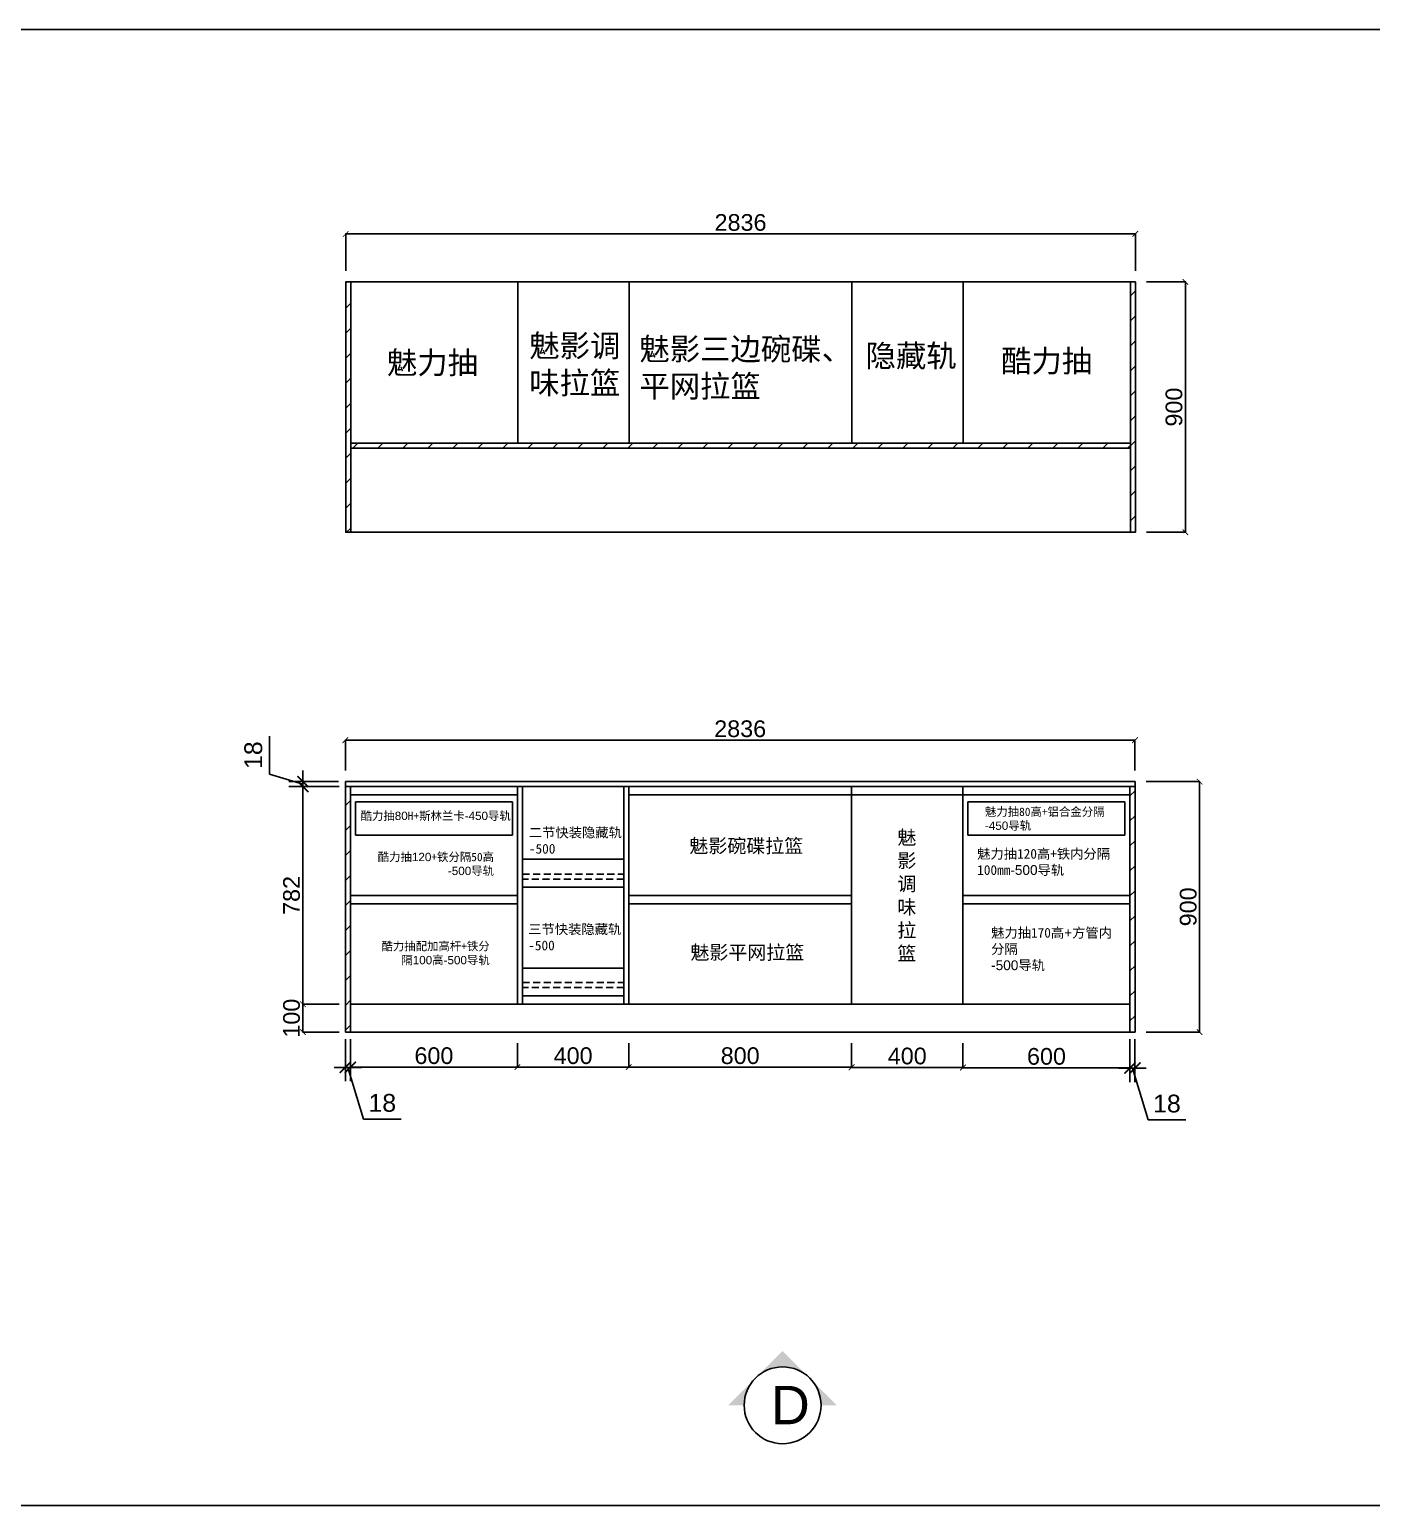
# Model space of a CAD drawing. Header units: millimetres. Extents: x 0 to 1097966, y -63096 to 223085.
# Drawn here: x 1068394 to 1073214, y 207450 to 212754 of the extents above; entities that cross this region are included whole.
import ezdxf

# ---------------------------------------------------------------- set-up
doc = ezdxf.new("R2010")
doc.units = ezdxf.units.MM
doc.linetypes.add('1800', pattern=[200000, 100000, 100000])
doc.linetypes.add('DASHEDX2', pattern=[38.1, 25.4, -12.7])
doc.styles.get("Standard").update_dxf_attribs({"font": 'arial.ttf'})
doc.dimstyles.new('板材标注', dxfattribs={"dimscale": 40, "dimtxt": 1.6, "dimasz": 1, "dimexe": 1.25, "dimexo": 0.625, "dimtad": 1, "dimdec": 0, "dimtxsty": 'Standard', "dimblk": 'ARCHTICK', "dimcen": 2.5, "dimdle": 2, "dimclrd": 5, "dimclre": 5, "dimadec": 0, "dimazin": 0, "dimtfac": 1, "dimtmove": 1, "dimatfit": 3, "dimldrblk": 'DOT', "dimfxl": 1, "dimarcsym": 0})
doc.dimstyles.new('橱柜侧', dxfattribs={"dimtxt": 60, "dimasz": 20, "dimexe": 1.25, "dimexo": 40, "dimgap": 10, "dimtad": 1, "dimdec": 0, "dimtxsty": 'Standard', "dimblk": 'ARCHTICK', "dimcen": 2.5, "dimclrd": 1, "dimclre": 1, "dimadec": 0, "dimazin": 0, "dimtfac": 1, "dimtmove": 0, "dimatfit": 3, "dimfxl": 1, "dimarcsym": 0})
pattern_1 = [(45, (-42938.756, -11480.243), (-44.9012806, 44.9012806), [])]
pattern_2 = [(225, (2081448.285, 411776.44), (44.9012806, -44.9012806), [])]

# ---------------------------------------------------------------- blocks, each defined once
blk = doc.blocks.new('_ArchTick')
at = {"color": 0, "linetype": 'ByBlock', "const_width": 0.15}
blk.add_lwpolyline([(-0.5, -0.5), (0.5, 0.5)], dxfattribs=at)
blk = doc.blocks.new('*D244')
at = {"color": 1, "linetype": '1800', "lineweight": -2, "transparency": 16777216}
for p, q in [((1069546.4, 209111.4), (1069546.4, 209024.5)), ((1070146.4, 209111.4), (1070146.4, 209024.5)), ((1069546.4, 209025.7), (1070146.4, 209025.7))]:
    blk.add_line(p, q, dxfattribs=at)
at = {"layer": 'Defpoints', "color": 0, "linetype": '1800', "lineweight": -2, "transparency": 16777216}
for p in [(1069546.4, 209151.4), (1070146.4, 209151.4), (1070146.4, 209025.7)]:
    blk.add_point(p, dxfattribs=at)
at = {"color": 1, "linetype": '1800', "lineweight": -2, "transparency": 16777216, "xscale": 20, "yscale": 20, "zscale": 20, "rotation": 180}
blk.add_blockref('_ArchTick', (1069546.4, 209025.7), dxfattribs=at)
at = {"color": 1, "linetype": '1800', "lineweight": -2, "transparency": 16777216, "xscale": 20, "yscale": 20, "zscale": 20}
blk.add_blockref('_ArchTick', (1070146.4, 209025.7), dxfattribs=at)
at = {"color": 0, "linetype": '1800', "lineweight": -2, "transparency": 16777216, "insert": (1069846.4, 209066.3), "char_height": 60, "attachment_point": 5}
blk.add_mtext('600', dxfattribs=at)
blk = doc.blocks.new('*D245')
at = {"color": 1, "linetype": '1800', "lineweight": -2, "transparency": 16777216}
for p, q in [((1070146.4, 209111.4), (1070146.4, 209024.5)), ((1070546.4, 209111.4), (1070546.4, 209024.5)), ((1070146.4, 209025.7), (1070546.4, 209025.7))]:
    blk.add_line(p, q, dxfattribs=at)
at = {"layer": 'Defpoints', "color": 0, "linetype": '1800', "lineweight": -2, "transparency": 16777216}
for p in [(1070146.4, 209151.4), (1070546.4, 209151.4), (1070546.4, 209025.7)]:
    blk.add_point(p, dxfattribs=at)
at = {"color": 1, "linetype": '1800', "lineweight": -2, "transparency": 16777216, "xscale": 20, "yscale": 20, "zscale": 20, "rotation": 180}
blk.add_blockref('_ArchTick', (1070146.4, 209025.7), dxfattribs=at)
at = {"color": 1, "linetype": '1800', "lineweight": -2, "transparency": 16777216, "xscale": 20, "yscale": 20, "zscale": 20}
blk.add_blockref('_ArchTick', (1070546.4, 209025.7), dxfattribs=at)
at = {"color": 0, "linetype": '1800', "lineweight": -2, "transparency": 16777216, "insert": (1070346.4, 209066.3), "char_height": 60, "attachment_point": 5}
blk.add_mtext('400', dxfattribs=at)
blk = doc.blocks.new('*D246')
at = {"color": 1, "linetype": '1800', "lineweight": -2, "transparency": 16777216}
for p, q in [((1070546.4, 209111.4), (1070546.4, 209024.5)), ((1071346.4, 209111.4), (1071346.4, 209024.5)), ((1070546.4, 209025.7), (1071346.4, 209025.7))]:
    blk.add_line(p, q, dxfattribs=at)
at = {"layer": 'Defpoints', "color": 0, "linetype": '1800', "lineweight": -2, "transparency": 16777216}
for p in [(1070546.4, 209151.4), (1071346.4, 209151.4), (1071346.4, 209025.7)]:
    blk.add_point(p, dxfattribs=at)
at = {"color": 1, "linetype": '1800', "lineweight": -2, "transparency": 16777216, "xscale": 20, "yscale": 20, "zscale": 20, "rotation": 180}
blk.add_blockref('_ArchTick', (1070546.4, 209025.7), dxfattribs=at)
at = {"color": 1, "linetype": '1800', "lineweight": -2, "transparency": 16777216, "xscale": 20, "yscale": 20, "zscale": 20}
blk.add_blockref('_ArchTick', (1071346.4, 209025.7), dxfattribs=at)
at = {"color": 0, "linetype": '1800', "lineweight": -2, "transparency": 16777216, "insert": (1070946.4, 209066.3), "char_height": 60, "attachment_point": 5}
blk.add_mtext('800', dxfattribs=at)
blk = doc.blocks.new('*D247')
at = {"color": 1, "linetype": '1800', "lineweight": -2, "transparency": 16777216}
for p, q in [((1071346.4, 209111.4), (1071346.4, 209023.2)), ((1071746.4, 209111.4), (1071746.4, 209023.2)), ((1071346.4, 209024.5), (1071746.4, 209024.5))]:
    blk.add_line(p, q, dxfattribs=at)
at = {"layer": 'Defpoints', "color": 0, "linetype": '1800', "lineweight": -2, "transparency": 16777216}
for p in [(1071346.4, 209151.4), (1071746.4, 209151.4), (1071746.4, 209024.5)]:
    blk.add_point(p, dxfattribs=at)
at = {"color": 1, "linetype": '1800', "lineweight": -2, "transparency": 16777216, "xscale": 20, "yscale": 20, "zscale": 20, "rotation": 180}
blk.add_blockref('_ArchTick', (1071346.4, 209024.5), dxfattribs=at)
at = {"color": 1, "linetype": '1800', "lineweight": -2, "transparency": 16777216, "xscale": 20, "yscale": 20, "zscale": 20}
blk.add_blockref('_ArchTick', (1071746.4, 209024.5), dxfattribs=at)
at = {"color": 0, "linetype": '1800', "lineweight": -2, "transparency": 16777216, "insert": (1071546.4, 209065.1), "char_height": 60, "attachment_point": 5}
blk.add_mtext('400', dxfattribs=at)
blk = doc.blocks.new('*D248')
at = {"color": 1, "linetype": '1800', "lineweight": -2, "transparency": 16777216}
for p, q in [((1071746.4, 209111.4), (1071746.4, 209022)), ((1072346.4, 209111.4), (1072346.4, 209022)), ((1071746.4, 209023.2), (1072346.4, 209023.2))]:
    blk.add_line(p, q, dxfattribs=at)
at = {"layer": 'Defpoints', "color": 0, "linetype": '1800', "lineweight": -2, "transparency": 16777216}
for p in [(1071746.4, 209151.4), (1072346.4, 209151.4), (1072346.4, 209023.2)]:
    blk.add_point(p, dxfattribs=at)
at = {"color": 1, "linetype": '1800', "lineweight": -2, "transparency": 16777216, "xscale": 20, "yscale": 20, "zscale": 20, "rotation": 180}
blk.add_blockref('_ArchTick', (1071746.4, 209023.2), dxfattribs=at)
at = {"color": 1, "linetype": '1800', "lineweight": -2, "transparency": 16777216, "xscale": 20, "yscale": 20, "zscale": 20}
blk.add_blockref('_ArchTick', (1072346.4, 209023.2), dxfattribs=at)
at = {"color": 0, "linetype": '1800', "lineweight": -2, "transparency": 16777216, "insert": (1072046.4, 209063.8), "char_height": 60, "attachment_point": 5}
blk.add_mtext('600', dxfattribs=at)
blk = doc.blocks.new('*D249')
at = {"color": 5, "linetype": '1800', "lineweight": -2, "transparency": 16777216}
for p, q in [((1072346.4, 209126.4), (1072346.4, 208972)), ((1072364.4, 209126.4), (1072364.4, 208972)), ((1072346.4, 209022), (1072306.4, 209022)), ((1072346.4, 209022), (1072364.4, 209022)), ((1072411.1, 208836.4), (1072355.4, 209022)), ((1072364.4, 209022), (1072404.4, 209022)), ((1072546.9, 208836.4), (1072411.1, 208836.4))]:
    blk.add_line(p, q, dxfattribs=at)
at = {"layer": 'Defpoints', "color": 0, "linetype": '1800', "lineweight": -2, "transparency": 16777216}
for p in [(1072346.4, 209151.4), (1072364.4, 209151.4), (1072364.4, 209022)]:
    blk.add_point(p, dxfattribs=at)
at = {"color": 5, "linetype": '1800', "lineweight": -2, "transparency": 16777216, "xscale": 40, "yscale": 40, "zscale": 40}
blk.add_blockref('_ArchTick', (1072346.4, 209022), dxfattribs=at)
at = {"color": 5, "linetype": '1800', "lineweight": -2, "transparency": 16777216, "xscale": 40, "yscale": 40, "zscale": 40, "rotation": 180}
blk.add_blockref('_ArchTick', (1072364.4, 209022), dxfattribs=at)
at = {"color": 0, "linetype": '1800', "lineweight": -2, "transparency": 16777216, "insert": (1072479, 208894.1), "char_height": 64, "attachment_point": 5}
blk.add_mtext('18', dxfattribs=at)
blk = doc.blocks.new('_Dot')
at = {"color": 0, "linetype": 'ByBlock', "lineweight": -2}
blk.add_line((-0.5, 0), (-1, 0), dxfattribs=at)
at = {"color": 0, "linetype": 'ByBlock', "const_width": 0.5}
blk.add_lwpolyline([(-0.25, 0, 1), (0.25, 0, 1)], format="xyb", close=True, dxfattribs=at)
blk = doc.blocks.new('*D250')
at = {"color": 5, "linetype": '1800', "lineweight": -2, "transparency": 16777216}
for p, q in [((1069528.4, 209126.4), (1069528.4, 208974.5)), ((1069546.4, 209126.4), (1069546.4, 208974.5)), ((1069528.4, 209024.5), (1069488.4, 209024.5)), ((1069546.4, 209024.5), (1069528.4, 209024.5)), ((1069593.1, 208838.9), (1069537.4, 209024.5)), ((1069546.4, 209024.5), (1069586.4, 209024.5)), ((1069728.9, 208838.9), (1069593.1, 208838.9))]:
    blk.add_line(p, q, dxfattribs=at)
at = {"layer": 'Defpoints', "color": 0, "linetype": '1800', "lineweight": -2, "transparency": 16777216}
for p in [(1069528.4, 209151.4), (1069546.4, 209151.4), (1069528.4, 209024.5)]:
    blk.add_point(p, dxfattribs=at)
at = {"color": 5, "linetype": '1800', "lineweight": -2, "transparency": 16777216, "xscale": 40, "yscale": 40, "zscale": 40}
blk.add_blockref('_ArchTick', (1069528.4, 209024.5), dxfattribs=at)
at = {"color": 5, "linetype": '1800', "lineweight": -2, "transparency": 16777216, "xscale": 40, "yscale": 40, "zscale": 40, "rotation": 180}
blk.add_blockref('_ArchTick', (1069546.4, 209024.5), dxfattribs=at)
at = {"color": 0, "linetype": '1800', "lineweight": -2, "transparency": 16777216, "insert": (1069661, 208896.6), "char_height": 64, "attachment_point": 5}
blk.add_mtext('18', dxfattribs=at)
blk = doc.blocks.new('*D251')
at = {"color": 1, "linetype": '1800', "lineweight": -2, "transparency": 16777216}
for p, q in [((1069506.4, 209251.4), (1069374.6, 209251.4)), ((1069375.8, 209151.4), (1069375.8, 209251.4)), ((1069506.4, 209151.4), (1069374.6, 209151.4))]:
    blk.add_line(p, q, dxfattribs=at)
at = {"layer": 'Defpoints', "color": 0, "linetype": '1800', "lineweight": -2, "transparency": 16777216}
for p in [(1069375.8, 209251.4), (1069546.4, 209251.4), (1069546.4, 209151.4)]:
    blk.add_point(p, dxfattribs=at)
at = {"color": 1, "linetype": '1800', "lineweight": -2, "transparency": 16777216, "xscale": 20, "yscale": 20, "zscale": 20}
for p, rotation in [((1069375.8, 209251.4), 90), ((1069375.8, 209151.4), 270)]:
    blk.add_blockref('_ArchTick', p, dxfattribs=dict(at, rotation=rotation))
at = {"color": 0, "linetype": '1800', "lineweight": -2, "transparency": 16777216, "insert": (1069335.2, 209201.4), "char_height": 60, "attachment_point": 5, "rotation": 90}
blk.add_mtext('100', dxfattribs=at)
blk = doc.blocks.new('*D252')
at = {"color": 1, "linetype": '1800', "lineweight": -2, "transparency": 16777216}
for p, q in [((1069506.4, 210033.4), (1069374.6, 210033.4)), ((1069375.8, 209251.4), (1069375.8, 210033.4)), ((1069506.4, 209251.4), (1069374.6, 209251.4))]:
    blk.add_line(p, q, dxfattribs=at)
at = {"layer": 'Defpoints', "color": 0, "linetype": '1800', "lineweight": -2, "transparency": 16777216}
for p in [(1069375.8, 210033.4), (1069546.4, 210033.4), (1069546.4, 209251.4)]:
    blk.add_point(p, dxfattribs=at)
at = {"color": 1, "linetype": '1800', "lineweight": -2, "transparency": 16777216, "xscale": 20, "yscale": 20, "zscale": 20}
for p, rotation in [((1069375.8, 210033.4), 90), ((1069375.8, 209251.4), 270)]:
    blk.add_blockref('_ArchTick', p, dxfattribs=dict(at, rotation=rotation))
at = {"color": 0, "linetype": '1800', "lineweight": -2, "transparency": 16777216, "insert": (1069335.2, 209642.4), "char_height": 60, "attachment_point": 5, "rotation": 90}
blk.add_mtext('782', dxfattribs=at)
blk = doc.blocks.new('*D253')
at = {"color": 5, "linetype": '1800', "lineweight": -2, "transparency": 16777216}
for p, q in [((1069255.7, 210214.3), (1069255.7, 210078.5)), ((1069375.8, 210051.4), (1069375.8, 210091.4)), ((1069255.7, 210078.5), (1069375.8, 210042.4)), ((1069503.4, 210051.4), (1069325.8, 210051.4)), ((1069503.4, 210033.4), (1069325.8, 210033.4)), ((1069375.8, 210033.4), (1069375.8, 210051.4)), ((1069375.8, 210033.4), (1069375.8, 209993.4))]:
    blk.add_line(p, q, dxfattribs=at)
at = {"layer": 'Defpoints', "color": 0, "linetype": '1800', "lineweight": -2, "transparency": 16777216}
for p in [(1069375.8, 210051.4), (1069528.4, 210051.4), (1069528.4, 210033.4)]:
    blk.add_point(p, dxfattribs=at)
at = {"color": 5, "linetype": '1800', "lineweight": -2, "transparency": 16777216, "xscale": 40, "yscale": 40, "zscale": 40}
for p, rotation in [((1069375.8, 210051.4), 270), ((1069375.8, 210033.4), 90)]:
    blk.add_blockref('_ArchTick', p, dxfattribs=dict(at, rotation=rotation))
at = {"color": 0, "linetype": '1800', "lineweight": -2, "transparency": 16777216, "insert": (1069198, 210146.4), "char_height": 64, "attachment_point": 5, "rotation": 90}
blk.add_mtext('18', dxfattribs=at)
blk = doc.blocks.new('*D254')
at = {"color": 1, "linetype": '1800', "lineweight": -2, "transparency": 16777216}
for p, q in [((1069528.4, 210091.4), (1069528.4, 210201.7)), ((1069528.4, 210200.4), (1072364.4, 210200.4)), ((1072364.4, 210091.4), (1072364.4, 210201.7))]:
    blk.add_line(p, q, dxfattribs=at)
at = {"layer": 'Defpoints', "color": 0, "linetype": '1800', "lineweight": -2, "transparency": 16777216}
for p in [(1072364.4, 210200.4), (1069528.4, 210051.4), (1072364.4, 210051.4)]:
    blk.add_point(p, dxfattribs=at)
at = {"color": 1, "linetype": '1800', "lineweight": -2, "transparency": 16777216, "xscale": 20, "yscale": 20, "zscale": 20, "rotation": 180}
blk.add_blockref('_ArchTick', (1069528.4, 210200.4), dxfattribs=at)
at = {"color": 1, "linetype": '1800', "lineweight": -2, "transparency": 16777216, "xscale": 20, "yscale": 20, "zscale": 20}
blk.add_blockref('_ArchTick', (1072364.4, 210200.4), dxfattribs=at)
at = {"color": 0, "linetype": '1800', "lineweight": -2, "transparency": 16777216, "insert": (1070946.4, 210241.1), "char_height": 60, "attachment_point": 5}
blk.add_mtext('2836', dxfattribs=at)
blk = doc.blocks.new('*D255')
at = {"color": 1, "linetype": '1800', "lineweight": -2, "transparency": 16777216}
for p, q in [((1072404.4, 210051.4), (1072597.6, 210051.4)), ((1072596.3, 210051.4), (1072596.3, 209151.4)), ((1072404.4, 209151.4), (1072597.6, 209151.4))]:
    blk.add_line(p, q, dxfattribs=at)
at = {"layer": 'Defpoints', "color": 0, "linetype": '1800', "lineweight": -2, "transparency": 16777216}
for p in [(1072364.4, 210051.4), (1072364.4, 209151.4), (1072596.3, 209151.4)]:
    blk.add_point(p, dxfattribs=at)
at = {"color": 1, "linetype": '1800', "lineweight": -2, "transparency": 16777216, "xscale": 20, "yscale": 20, "zscale": 20}
for p, rotation in [((1072596.3, 210051.4), 90), ((1072596.3, 209151.4), 270)]:
    blk.add_blockref('_ArchTick', p, dxfattribs=dict(at, rotation=rotation))
at = {"color": 0, "linetype": '1800', "lineweight": -2, "transparency": 16777216, "insert": (1072555.7, 209601.4), "char_height": 60, "attachment_point": 5, "rotation": 90}
blk.add_mtext('900', dxfattribs=at)
blk = doc.blocks.new('*D314')
at = {"color": 1, "linetype": '1800', "lineweight": -2, "transparency": 16777216}
for p, q in [((1069529.7, 211887.3), (1069529.7, 212021)), ((1069529.7, 212019.7), (1072365.7, 212019.7)), ((1072365.7, 211887.3), (1072365.7, 212021))]:
    blk.add_line(p, q, dxfattribs=at)
at = {"layer": 'Defpoints', "color": 0, "linetype": '1800', "lineweight": -2, "transparency": 16777216}
for p in [(1072365.7, 212019.7), (1069529.7, 211847.3), (1072365.7, 211847.3)]:
    blk.add_point(p, dxfattribs=at)
at = {"color": 1, "linetype": '1800', "lineweight": -2, "transparency": 16777216, "xscale": 20, "yscale": 20, "zscale": 20, "rotation": 180}
blk.add_blockref('_ArchTick', (1069529.7, 212019.7), dxfattribs=at)
at = {"color": 1, "linetype": '1800', "lineweight": -2, "transparency": 16777216, "xscale": 20, "yscale": 20, "zscale": 20}
blk.add_blockref('_ArchTick', (1072365.7, 212019.7), dxfattribs=at)
at = {"color": 0, "linetype": '1800', "lineweight": -2, "transparency": 16777216, "insert": (1070947.7, 212060.4), "char_height": 60, "attachment_point": 5}
blk.add_mtext('2836', dxfattribs=at)
blk = doc.blocks.new('*D315')
at = {"color": 1, "linetype": '1800', "lineweight": -2, "transparency": 16777216}
for p, q in [((1072405.7, 211847.3), (1072546.6, 211847.3)), ((1072545.4, 210947.3), (1072545.4, 211847.3)), ((1072405.7, 210947.3), (1072546.6, 210947.3))]:
    blk.add_line(p, q, dxfattribs=at)
at = {"layer": 'Defpoints', "color": 0, "linetype": '1800', "lineweight": -2, "transparency": 16777216}
for p in [(1072365.7, 211847.3), (1072545.4, 211847.3), (1072365.7, 210947.3)]:
    blk.add_point(p, dxfattribs=at)
at = {"color": 1, "linetype": '1800', "lineweight": -2, "transparency": 16777216, "xscale": 20, "yscale": 20, "zscale": 20}
for p, rotation in [((1072545.4, 211847.3), 90), ((1072545.4, 210947.3), 270)]:
    blk.add_blockref('_ArchTick', p, dxfattribs=dict(at, rotation=rotation))
at = {"color": 0, "linetype": '1800', "lineweight": -2, "transparency": 16777216, "insert": (1072504.7, 211397.3), "char_height": 60, "attachment_point": 5, "rotation": 90}
blk.add_mtext('900', dxfattribs=at)

msp = doc.modelspace()

# ---------------------------------------------------------------- hatches: boundary and pattern name
h = msp.add_hatch()
h.set_pattern_fill('ANSI31', color=256, scale=20, angle=180)
h.set_pattern_definition([(225, (2081548.285, 411776.44), (44.9012806, -44.9012806), [])])
h.paths.add_polyline_path([(1069529.714, 211847.272), (1069529.714, 210947.272), (1069547.714, 210947.272), (1069547.714, 211847.272)])
h = msp.add_hatch()
h.set_pattern_fill('ANSI31', color=256, scale=20, angle=180)
h.set_pattern_definition(pattern_2)
h.paths.add_polyline_path([(1072347.714, 211847.272), (1072347.714, 210947.272), (1072365.714, 210947.272), (1072365.714, 211847.272)])
h = msp.add_hatch()
h.set_pattern_fill('ANSI31', color=256, scale=20, angle=180)
h.set_pattern_definition(pattern_2)
h.paths.add_polyline_path([(1069547.714, 211249.272), (1069547.714, 211267.272), (1072347.714, 211267.272), (1072347.714, 211249.272)])
at = {"linetype": '1800', "lineweight": -2}
h = msp.add_hatch(dxfattribs=at)
h.set_pattern_fill('ANSI31', color=256, scale=20)
h.set_pattern_definition(pattern_1)
h.paths.add_polyline_path([(1069528.43, 210033.444), (1069528.43, 209151.444), (1069546.43, 209151.444), (1069546.43, 210033.444)])
h = msp.add_hatch(dxfattribs=at)
h.set_pattern_fill('ANSI31', color=256, scale=20)
h.set_pattern_definition(pattern_1)
h.paths.add_polyline_path([(1072346.43, 210033.444), (1072346.43, 209151.444), (1072364.43, 209151.444), (1072364.43, 210033.444)])
h = msp.add_hatch(color=7)
h.paths.add_polyline_path([(1071098.71, 208005.48), (1071001.114, 207907.885, -0.41421356), (1071196.306, 207907.885)])
h.paths.add_polyline_path([(1071001.114, 207907.885), (1070903.519, 207810.289), (1070960.689, 207810.289, -0.19891237)])
h.paths.add_polyline_path([(1071196.306, 207907.885, -0.19891237), (1071236.731, 207810.289), (1071293.901, 207810.289)])

# ---------------------------------------------------------------- linework, layer by layer
for p, q in [((1069528.43, 210051.444), (1072364.43, 210051.444)), ((1069528.43, 210051.444), (1069528.43, 210033.444)), ((1069528.43, 209151.444), (1069528.43, 210033.444)), ((1069528.43, 210033.444), (1069546.43, 210033.444)), ((1072364.43, 210033.444), (1069528.43, 210033.444)), ((1069546.43, 210033.444), (1069546.43, 209151.444)), ((1072346.43, 209151.444), (1072346.43, 210033.444)), ((1072346.43, 210033.444), (1072364.43, 210033.444)), ((1072364.43, 210051.444), (1072364.43, 210033.444)), ((1072364.43, 210033.444), (1072364.43, 209151.444)), ((1069546.43, 209251.444), (1069546.43, 209151.444)), ((1072346.43, 209251.444), (1069546.43, 209251.444)), ((1072346.43, 209151.444), (1072346.43, 209251.444)), ((1069546.43, 209151.444), (1069528.43, 209151.444)), ((1069546.43, 209151.444), (1072346.43, 209151.444)), ((1072364.43, 209151.444), (1072346.43, 209151.444))]:
    msp.add_line(p, q, dxfattribs=at)
for p, q in [((1069546.43, 210033.444), (1069546.43, 209251.444)), ((1069546.43, 209251.444), (1069546.43, 210033.444)), ((1069546.43, 210033.444), (1070146.43, 210033.444)), ((1070146.43, 210033.444), (1070146.43, 209251.444)), ((1070546.43, 209251.444), (1070546.43, 210033.444)), ((1070546.43, 210033.444), (1071346.43, 210033.444)), ((1070546.43, 210033.444), (1070546.43, 210003.444)), ((1071346.43, 210033.444), (1071346.43, 209251.444)), ((1071346.43, 209251.444), (1071346.43, 210033.444)), ((1071346.43, 210033.444), (1071746.43, 210033.444)), ((1071746.43, 210033.444), (1071746.43, 209251.444)), ((1071746.43, 210033.444), (1071746.43, 209251.444)), ((1071746.43, 209251.444), (1071746.43, 210033.444)), ((1071746.43, 210033.444), (1072346.43, 210033.444)), ((1072346.43, 210033.444), (1072346.43, 209251.444)), ((1069546.43, 210003.444), (1070146.43, 210003.444)), ((1069546.43, 210003.444), (1069546.43, 209978.444)), ((1069564.43, 209978.444), (1069564.43, 209858.444)), ((1070128.43, 209978.444), (1069564.43, 209978.444)), ((1070128.43, 209858.444), (1070128.43, 209978.444)), ((1070546.43, 210003.444), (1071346.43, 210003.444)), ((1071346.43, 210003.444), (1071746.43, 210003.444)), ((1071746.43, 210003.444), (1072346.43, 210003.444)), ((1071746.43, 210003.444), (1071746.43, 209978.444)), ((1071764.43, 209978.444), (1071764.43, 209858.444)), ((1072328.43, 209978.444), (1071764.43, 209978.444)), ((1072328.43, 209858.444), (1072328.43, 209978.444)), ((1069564.43, 209858.444), (1070128.43, 209858.444)), ((1071764.43, 209858.444), (1072328.43, 209858.444)), ((1069546.43, 209642.444), (1070146.43, 209642.444)), ((1070146.43, 209612.444), (1069546.43, 209612.444)), ((1071346.43, 209642.444), (1070546.43, 209642.444)), ((1070546.43, 209642.444), (1070546.43, 209612.444)), ((1070546.43, 209612.444), (1071346.43, 209612.444)), ((1071746.43, 209642.444), (1072346.43, 209642.444)), ((1072346.43, 209612.444), (1071746.43, 209612.444)), ((1070146.43, 209251.444), (1069546.43, 209251.444)), ((1071346.43, 209251.444), (1070546.43, 209251.444)), ((1071746.43, 209251.444), (1071346.43, 209251.444)), ((1072346.43, 209251.444), (1071746.43, 209251.444))]:
    msp.add_line(p, q)
for points in [[(1068178.752, 207450.285), (1073598.422, 207450.285), (1073598.422, 212754.063), (1068178.752, 212754.063)], [(1070546.43, 210033.444), (1070146.43, 210033.444), (1070146.43, 209251.444), (1070546.43, 209251.444)], [(1070146.43, 210033.444), (1070164.43, 210033.444), (1070164.43, 209251.444), (1070146.43, 209251.444)], [(1070528.43, 210033.444), (1070546.43, 210033.444), (1070546.43, 209251.444), (1070528.43, 209251.444)], [(1070164.43, 209772.444), (1070528.43, 209772.444), (1070528.43, 209672.444), (1070164.43, 209672.444)], [(1070164.43, 209381.444), (1070528.43, 209381.444), (1070528.43, 209281.444), (1070164.43, 209281.444)]]:
    msp.add_lwpolyline(points, close=True)
for points in [[(1069547.714, 211847.272), (1069529.714, 211847.272), (1069529.714, 210947.272), (1069547.714, 210947.272), (1069547.714, 211847.272)], [(1072347.714, 210947.272), (1072347.714, 211847.272), (1069547.714, 211847.272), (1069547.714, 210947.272), (1072347.714, 210947.272)], [(1069547.714, 211847.272), (1070147.714, 211847.272), (1070147.714, 211267.272), (1069547.714, 211267.272), (1069547.714, 211847.272)], [(1070147.714, 211847.272), (1070547.714, 211847.272), (1070547.714, 211267.272), (1070147.714, 211267.272), (1070147.714, 211847.272)], [(1071347.714, 211267.272), (1071347.714, 211847.272), (1070547.714, 211847.272), (1070547.714, 211267.272), (1071347.714, 211267.272)], [(1071347.714, 211847.272), (1071747.714, 211847.272), (1071747.714, 211267.272), (1071347.714, 211267.272), (1071347.714, 211847.272)], [(1071747.714, 211847.272), (1072347.714, 211847.272), (1072347.714, 211267.272), (1071747.714, 211267.272), (1071747.714, 211847.272)], [(1072347.714, 211847.272), (1072365.714, 211847.272), (1072365.714, 210947.272), (1072347.714, 210947.272), (1072347.714, 211847.272)], [(1072347.714, 211267.272), (1072347.714, 211249.272), (1069547.714, 211249.272), (1069547.714, 211267.272), (1072347.714, 211267.272)]]:
    msp.add_lwpolyline(points)
at = {"color": 252, "linetype": 'DASHEDX2'}
for points in [[(1070164.43, 209719.444), (1070528.43, 209719.444), (1070528.43, 209701.444), (1070164.43, 209701.444)], [(1070164.43, 209329.444), (1070528.43, 209329.444), (1070528.43, 209311.444), (1070164.43, 209311.444)]]:
    msp.add_lwpolyline(points, close=True, dxfattribs=at)
at = {"color": 7}
msp.add_circle((1071098.71, 207810.289), 138.021, dxfattribs=at)

# ---------------------------------------------------------------- texts
at = {"color": 251, "true_color": 0x636466, "char_height": 80, "attachment_point": 1}
for s, insert, width in [('{\\f宋体|b0|i0|c134|p2;魅影调味拉篮}', (1070188.802, 211657.583), 389.2635), ('{\\f宋体|b0|i0|c134|p2;魅影三边碗碟、平网拉篮}', (1070584.247, 211645.716), 783.06775), ('{\\f宋体|b0|i0|c134|p2;隐藏轨}', (1071396.631, 211621.591), 389.2635), ('{\\f宋体|b0|i0|c134|p2;魅力抽}', (1069677.593, 211596.844), 389.2635), ('{\\f宋体|b0|i0|c134|p2;酷力抽}', (1071883.402, 211603.145), 494.93548)]:
    msp.add_mtext(s, dxfattribs=dict(at, insert=insert, width=width))
for s, insert, char_height, width, attachment_point in [('{\\fSimSun|b0|i0|c134|p2;酷力抽}80{\\fSimSun|b0|i0|c134|p2;H+斯林兰卡}-450{\\fSimSun|b0|i0|c134|p2;导轨}', (1070122.575, 209943.497), 30, 775.5821, 3), ('{\\fSimSun|b0|i0|c134|p2;魅力抽80高+铝合金分隔}-450{\\fSimSun|b0|i0|c134|p2;导轨}', (1071825.476, 209958.056), 30, 497.48044, 1), ('{\\fSimSun|b0|i0|c134|p2;二节快装隐藏轨\\P-500}', (1070187.462, 209885.991), 35, 893.03036, 1), ('{\\f宋体|b0|i0|c134|p2;魅影调味拉篮}', (1071579.112, 209875.769), 50, 90.40538, 3), ('{\\f宋体|b0|i0|c134|p2;魅影碗碟拉篮}', (1071173.06, 209845.608), 50, 613.45914, 3), ('{\\fSimSun|b0|i0|c134|p2;酷力抽}120{\\fSimSun|b0|i0|c134|p2;+铁分隔50高}-500{\\fSimSun|b0|i0|c134|p2;导轨}', (1070062.239, 209795.661), 30, 448.97428, 3), ('{\\fSimSun|b0|i0|c134|p2;魅力抽120高+铁内分隔100mm}-500{\\fSimSun|b0|i0|c134|p2;导轨}', (1071797.608, 209809.608), 35, 495.21974, 1), ('{\\fSimSun|b0|i0|c134|p2;三节快装隐藏轨\\P-500}', (1070185.13, 209538.654), 35, 893.03036, 1), ('{\\fSimSun|b0|i0|c134|p2;魅力抽170高}+{\\fSimSun|b0|i0|c134|p2;方管内分隔}\\P-500{\\fSimSun|b0|i0|c134|p2;导轨}', (1071847.648, 209525.771), 35, 438.65034, 1), ('{\\f宋体|b0|i0|c134|p2;酷力抽配加高杆+铁分隔}100{\\f宋体|b0|i0|c134|p2;高}-500{\\f宋体|b0|i0|c134|p2;导轨}', (1070046.806, 209475.071), 30, 427.18566, 3), ('{\\f宋体|b0|i0|c134|p2;魅影平网拉篮}', (1071176.737, 209462.652), 50, 613.45914, 3)]:
    msp.add_mtext(s, dxfattribs=dict(insert=insert, char_height=char_height, width=width, attachment_point=attachment_point))
at = {"color": 7, "insert": (1071057.139, 207880.187), "char_height": 138.021, "attachment_point": 1}
msp.add_mtext('D', dxfattribs=at)

# ---------------------------------------------------------------- dimensions: what is measured, and where the dimension line sits
at = {"linetype": '1800', "lineweight": -2}
for base, p1, p2, dimstyle, picture, middle in [((1072365.714, 212019.738), (1069529.714, 211847.272), (1072365.714, 211847.272), '橱柜侧', '*D314', (1070947.714, 212060.393)), ((1072364.43, 210200.427), (1069528.43, 210051.444), (1072364.43, 210051.444), '橱柜侧', '*D254', (1070946.43, 210241.082)), ((1069528.43, 209024.453), (1069546.43, 209151.444), (1069528.43, 209151.444), '板材标注', '*D250', (1069618.089, 208896.599)), ((1070146.43, 209025.703), (1069546.43, 209151.444), (1070146.43, 209151.444), '橱柜侧', '*D244', (1069846.43, 209066.337)), ((1070546.43, 209025.703), (1070146.43, 209151.444), (1070546.43, 209151.444), '橱柜侧', '*D245', (1070346.43, 209066.337)), ((1071346.43, 209025.703), (1070546.43, 209151.444), (1071346.43, 209151.444), '橱柜侧', '*D246', (1070946.43, 209066.337)), ((1071746.43, 209024.453), (1071346.43, 209151.444), (1071746.43, 209151.444), '橱柜侧', '*D247', (1071546.43, 209065.087)), ((1072346.43, 209023.203), (1071746.43, 209151.444), (1072346.43, 209151.444), '橱柜侧', '*D248', (1072046.43, 209063.837)), ((1072364.43, 209021.953), (1072346.43, 209151.444), (1072364.43, 209151.444), '板材标注', '*D249', (1072436.089, 208894.099))]:
    dim = msp.add_linear_dim(base=base, p1=p1, p2=p2, dimstyle=dimstyle, dxfattribs=at)
    dim.commit()
    dim.dimension.update_dxf_attribs({"geometry": picture, "text_midpoint": middle})
for base, p1, p2, dimstyle, picture, middle in [((1072545.376, 211847.272), (1072365.714, 210947.272), (1072365.714, 211847.272), '橱柜侧', '*D315', (1072504.741, 211397.272)), ((1069375.834, 210051.444), (1069528.43, 210033.444), (1069528.43, 210051.444), '板材标注', '*D253', (1069197.98, 210103.497)), ((1069375.834, 210033.444), (1069546.43, 209251.444), (1069546.43, 210033.444), '橱柜侧', '*D252', (1069335.199, 209642.444)), ((1072596.303, 209151.444), (1072364.43, 210051.444), (1072364.43, 209151.444), '橱柜侧', '*D255', (1072555.669, 209601.444))]:
    dim = msp.add_linear_dim(base=base, p1=p1, p2=p2, angle=90, dimstyle=dimstyle, dxfattribs=at)
    dim.commit()
    dim.dimension.update_dxf_attribs({"geometry": picture, "text_midpoint": middle})
dim = msp.add_linear_dim(base=(1069375.834, 209251.444), p1=(1069546.43, 209151.444), p2=(1069546.43, 209251.444), angle=90, dimstyle='橱柜侧', dxfattribs=at)
dim.commit()
dim.dimension.update_dxf_attribs({"geometry": '*D251', "text_midpoint": (1069375.834, 209201.444), "dimtype": 160})

doc.saveas('drawing.dxf')
